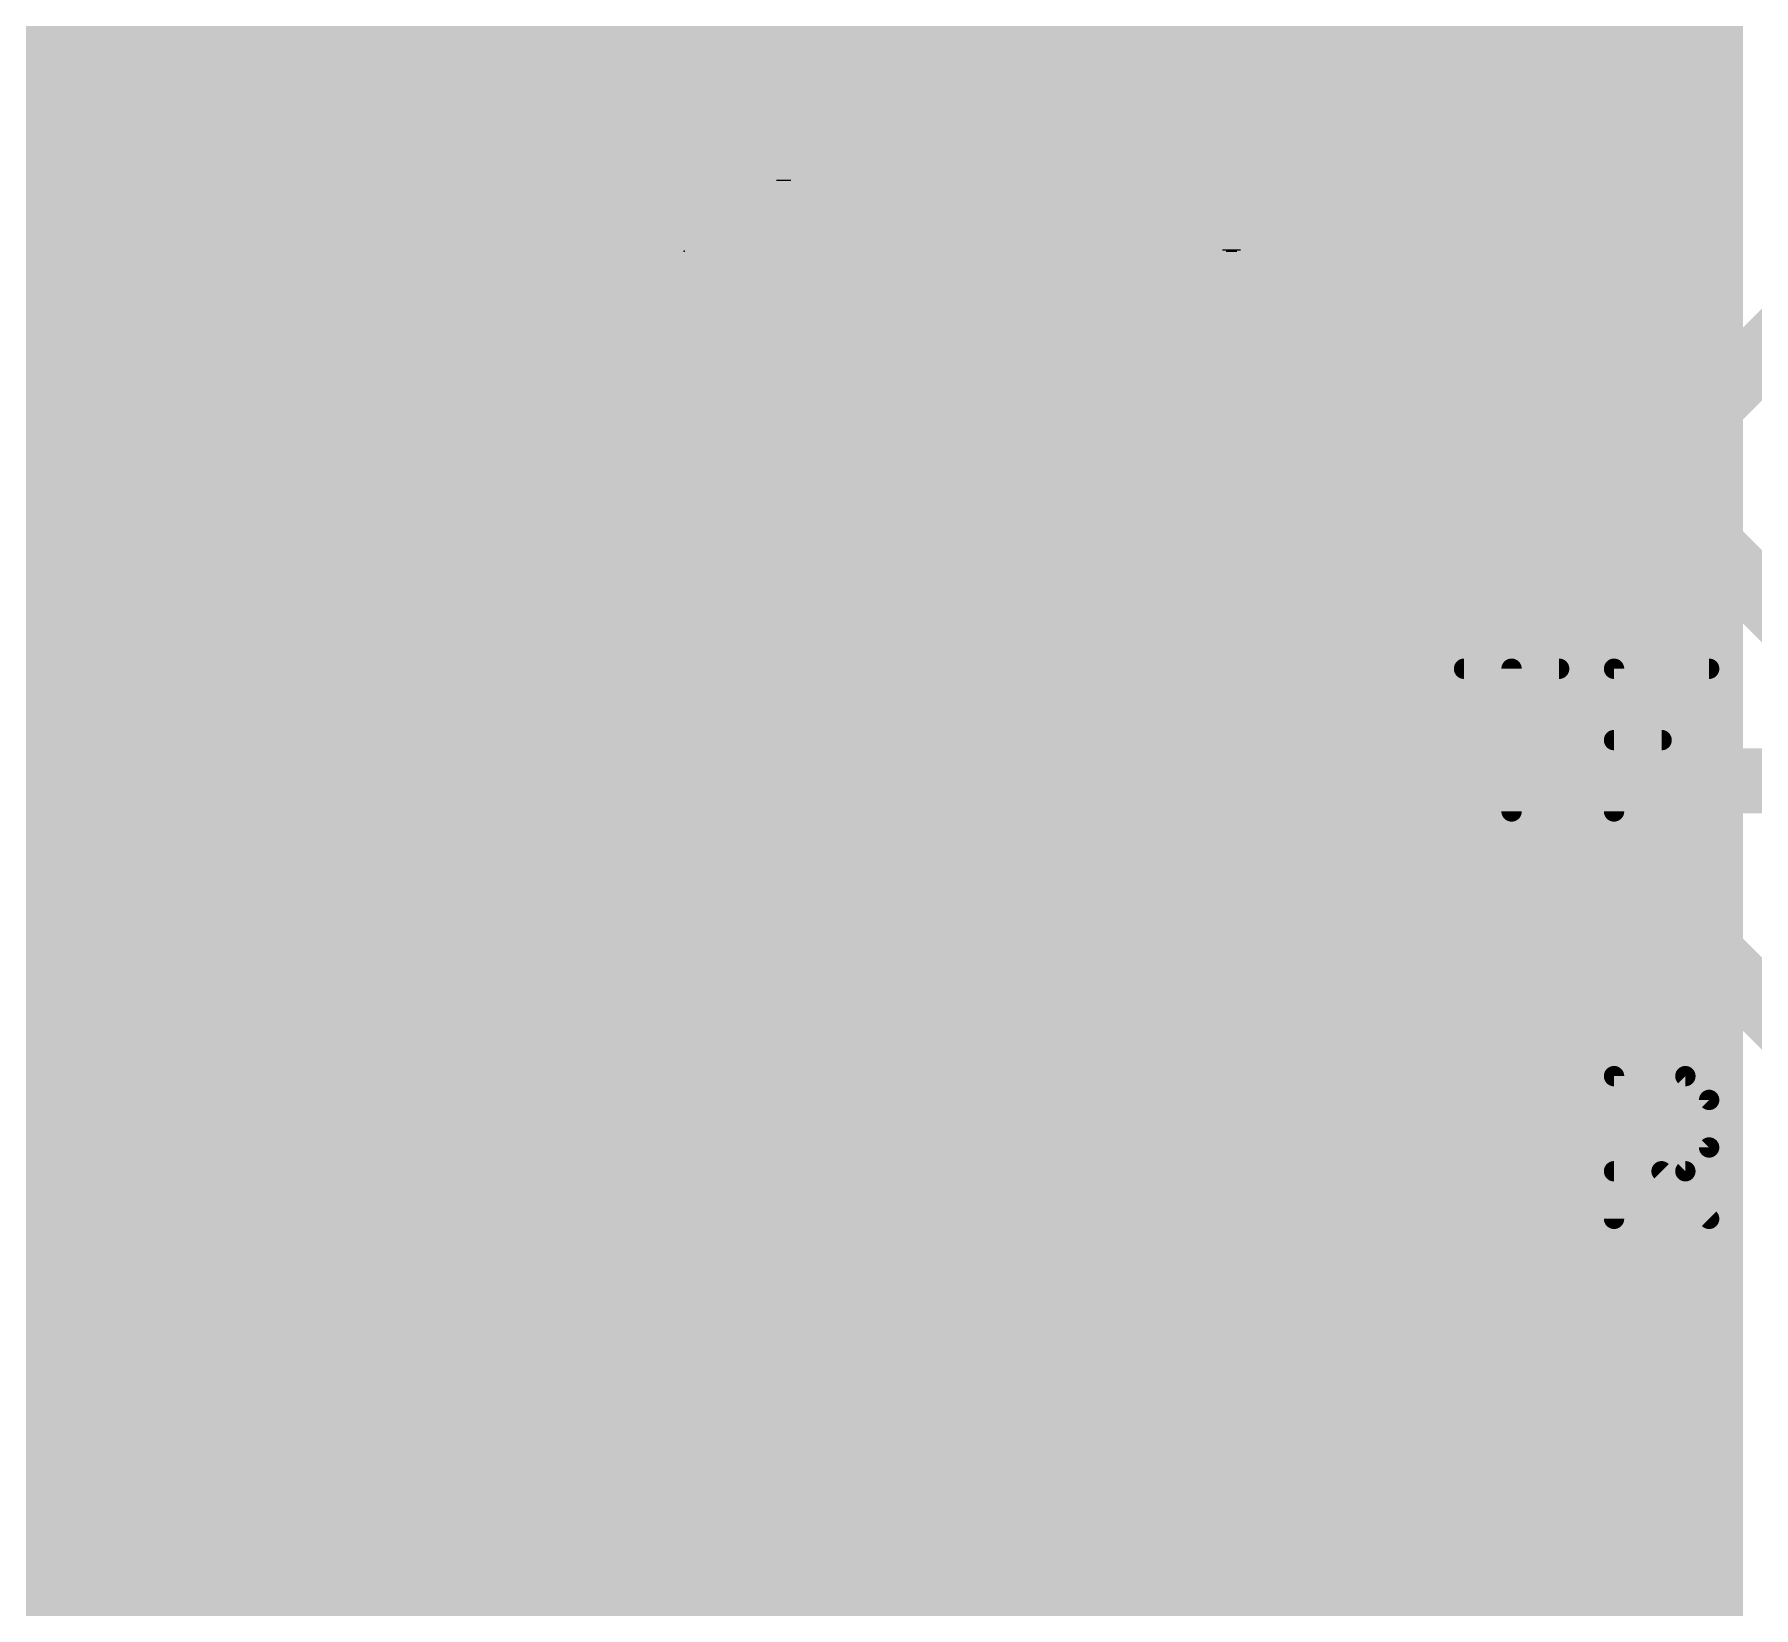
# Model space of a CAD drawing. Extents: x -21 to 66.3, y -17.3 to 56.8.
# Drawn here: x 25.67 to 36.39, y 8.56 to 18.37 of the extents above; entities that cross this region are included whole.
import ezdxf

# ---------------------------------------------------------------- set-up
doc = ezdxf.new("R2010")
doc.units = 0
for name, color, linetype in [('1', 12, 'CONTINUOUS'), ('16', 132, 'CONTINUOUS'), ('18', 110, 'CONTINUOUS'), ('21', 40, 'CONTINUOUS'), ('23', 53, 'CONTINUOUS'), ('52', 253, 'CONTINUOUS')]:
    doc.layers.add(name, color=color, linetype=linetype)

# ---------------------------------------------------------------- blocks, each defined once
blk = doc.blocks.new('RECT')
blk.add_solid([(-0.5, -0.5), (0.5, -0.5), (-0.5, 0.5), (0.5, 0.5)])
blk = doc.blocks.new('ROUNDV')
at = {"const_width": 0.5}
blk.add_lwpolyline([(0, -0.25, 1), (0, 0.25, 1), (0, -0.25)], format="xyb", dxfattribs=at)

msp = doc.modelspace()

# ---------------------------------------------------------------- linework, layer by layer
at = {"layer": '1', "const_width": 0.4064}
for points in [[(26.6954, 18.034), (33.274, 18.034)], [(33.274, 18.034), (39.878, 11.43)], [(30.226, 15.494), (26.6954, 15.494)], [(26.6954, 14.224), (34.544, 14.224)], [(34.544, 14.224), (39.878, 8.89)], [(25.4, 12.954), (26.6954, 12.954)], [(26.6954, 11.684), (32.0294, 6.35)]]:
    msp.add_lwpolyline(points, dxfattribs=at)
at = {"layer": '1', "const_width": 0.2032}
for points in [[(26.6954, 18.1356, 1), (26.6954, 17.9324)], [(33.3458, 18.1058, 1), (33.2022, 17.9622)], [(33.274, 17.9324, 1), (33.274, 18.1356)], [(26.6954, 15.5956, 1), (26.6954, 15.3924)], [(30.226, 15.3924, 1), (30.226, 15.5956)], [(26.6954, 14.3256, 1), (26.6954, 14.1224)], [(34.6158, 14.2958, 1), (34.4722, 14.1522)], [(34.544, 14.1224, 1), (34.544, 14.3256)], [(26.6954, 12.8524, 1), (26.6954, 13.0556)], [(26.7672, 11.7558, 1), (26.6236, 11.6122)]]:
    msp.add_lwpolyline(points, format="xyb", dxfattribs=at)
at = {"layer": '16', "const_width": 0.4064}
for points in [[(26.416, 19.304), (30.226, 15.494)], [(34.544, 14.478), (36.576, 16.51)], [(36.576, 16.51), (42.545, 16.51)], [(24.384, 14.478), (34.544, 14.478)], [(23.622, 13.716), (42.291, 13.716)]]:
    msp.add_lwpolyline(points, dxfattribs=at)
at = {"layer": '16', "const_width": 0.2032}
for points in [[(36.576, 16.6116, 1), (36.576, 16.4084)], [(30.1542, 15.4222, 1), (30.2978, 15.5658)], [(34.4722, 14.5498, 1), (34.6158, 14.4062)], [(34.544, 14.3764, 1), (34.544, 14.5796)]]:
    msp.add_lwpolyline(points, format="xyb", dxfattribs=at)
at = {"layer": '21', "const_width": 0.127}
for points in [[(34.5824, 14.4153), (35.1756, 14.4153)], [(34.879, 13.5255), (34.879, 14.4153)], [(35.5179, 13.5255), (35.5179, 14.4153)], [(35.5179, 14.4153), (36.1111, 14.4153)], [(35.5179, 13.9704), (35.8145, 13.9704)], [(35.5179, 10.9855), (35.5179, 11.8753)], [(35.5179, 11.8753), (35.9628, 11.8753)], [(35.9628, 11.8753), (36.1111, 11.727)], [(36.1111, 11.727), (36.1111, 11.4304)], [(36.1111, 11.4304), (35.9628, 11.2821)], [(35.9628, 11.2821), (35.5179, 11.2821)], [(35.8145, 11.2821), (36.1111, 10.9855)]]:
    msp.add_lwpolyline(points, dxfattribs=at)
at = {"layer": '21', "const_width": 0.0635}
for points in [[(34.5824, 14.447, 1), (34.5824, 14.3835)], [(34.9107, 14.4153, 1), (34.8472, 14.4153)], [(35.1756, 14.3835, 1), (35.1756, 14.447)], [(35.5497, 14.4153, 1), (35.4862, 14.4153)], [(35.5179, 14.447, 1), (35.5179, 14.3835)], [(36.1111, 14.3835, 1), (36.1111, 14.447)], [(35.5179, 14.0021, 1), (35.5179, 13.9386)], [(35.8145, 13.9386, 1), (35.8145, 14.0021)], [(34.8472, 13.5255, 1), (34.9107, 13.5255)], [(35.4862, 13.5255, 1), (35.5497, 13.5255)], [(35.5497, 11.8753, 1), (35.4862, 11.8753)], [(35.5179, 11.907, 1), (35.5179, 11.8435)], [(35.9852, 11.8977, 1), (35.9403, 11.8528)], [(35.9628, 11.8435, 1), (35.9628, 11.907)], [(36.1428, 11.727, 1), (36.0793, 11.727)], [(36.0886, 11.7045, 1), (36.1335, 11.7494)], [(36.1335, 11.4079, 1), (36.0886, 11.4528)], [(36.0793, 11.4304, 1), (36.1428, 11.4304)], [(35.5179, 11.3138, 1), (35.5179, 11.2503)], [(35.8369, 11.3045, 1), (35.792, 11.2596)], [(35.9403, 11.3045, 1), (35.9852, 11.2596)], [(35.9628, 11.2503, 1), (35.9628, 11.3138)], [(35.4862, 10.9855, 1), (35.5497, 10.9855)], [(36.0886, 10.963, 1), (36.1335, 11.008)]]:
    msp.add_lwpolyline(points, format="xyb", dxfattribs=at)
at = {"layer": '23'}
msp.add_point((29.718, 17.018), dxfattribs=at)

# ---------------------------------------------------------------- block references
at = {"layer": '1', "xscale": 0.6604, "yscale": 2.032, "rotation": 270}
for p in [(26.6954, 18.034), (26.6954, 16.764), (26.6954, 15.494), (26.6954, 14.224), (26.6954, 12.954), (26.6954, 11.684)]:
    msp.add_blockref('RECT', p, dxfattribs=at)
at = {"layer": '18', "xscale": 0.8001, "yscale": 0.8001}
msp.add_blockref('ROUNDV', (30.226, 15.494), dxfattribs=at)
msp.add_blockref('ROUNDV', (30.226, 15.494), dxfattribs=at)
at = {"layer": '21'}
for p, xscale, yscale in [((31.1316, 18.3515), 1.4935, 0.0076), ((31.1278, 18.3439), 1.4859, 0.0076), ((31.1278, 18.3363), 1.4859, 0.0076), ((31.1354, 18.3667), 1.4859, 0.0077), ((31.1354, 18.3591), 1.4859, 0.0076), ((32.5831, 18.3667), 1.3792, 0.0077), ((32.5831, 18.3591), 1.3792, 0.0076), ((32.587, 18.3515), 1.3869, 0.0076), ((32.587, 18.3439), 1.3869, 0.0076), ((32.587, 18.3363), 1.3869, 0.0076), ((31.0897, 18.2296), 1.4859, 0.0076), ((31.1011, 18.2524), 1.4935, 0.0077), ((31.0973, 18.2448), 1.4859, 0.0076), ((31.0973, 18.2372), 1.4859, 0.0076), ((31.1087, 18.2753), 1.4935, 0.0076), ((31.1049, 18.2677), 1.4859, 0.0076), ((31.1049, 18.2601), 1.4859, 0.0076), ((31.1163, 18.2982), 1.4935, 0.0076), ((31.1125, 18.2905), 1.4859, 0.0077), ((31.1125, 18.2829), 1.4859, 0.0076), ((31.1239, 18.3286), 1.4936, 0.0077), ((31.1201, 18.321), 1.4859, 0.0076), ((31.1201, 18.3134), 1.4859, 0.0076), ((31.1201, 18.3058), 1.4859, 0.0076), ((32.5907, 18.321), 1.3945, 0.0076), ((32.5907, 18.3134), 1.3945, 0.0076), ((32.5907, 18.3058), 1.3945, 0.0076), ((32.5907, 18.2982), 1.3945, 0.0076), ((32.5907, 18.2905), 1.3945, 0.0077), ((32.5945, 18.2829), 1.4021, 0.0076), ((32.5945, 18.2753), 1.4021, 0.0076), ((32.5945, 18.2677), 1.4021, 0.0076), ((32.5945, 18.2601), 1.4021, 0.0076), ((32.5945, 18.2524), 1.4021, 0.0077), ((32.5945, 18.2448), 1.4021, 0.0076), ((32.5945, 18.2372), 1.4021, 0.0076), ((32.5984, 18.2296), 1.4097, 0.0076), ((32.587, 18.3286), 1.3869, 0.0077), ((31.0515, 18.1381), 1.4706, 0.0077), ((31.0515, 18.1305), 1.4706, 0.0076), ((31.0477, 18.1229), 1.463, 0.0076), ((31.063, 18.161), 1.4783, 0.0076), ((31.063, 18.1534), 1.4783, 0.0076), ((31.0592, 18.1458), 1.4707, 0.0076), ((31.0744, 18.1839), 1.4859, 0.0076), ((31.0706, 18.1762), 1.4783, 0.0077), ((31.0706, 18.1686), 1.4783, 0.0076), ((31.082, 18.2067), 1.4859, 0.0076), ((31.082, 18.1991), 1.4859, 0.0076), ((31.0782, 18.1915), 1.4783, 0.0076), ((31.0897, 18.222), 1.4859, 0.0076), ((31.0897, 18.2143), 1.4859, 0.0077), ((32.5984, 18.222), 1.4097, 0.0076), ((32.5984, 18.2143), 1.4097, 0.0077), ((32.5984, 18.2067), 1.4097, 0.0076), ((32.5984, 18.1991), 1.4097, 0.0076), ((32.5984, 18.1915), 1.4097, 0.0076), ((32.5984, 18.1839), 1.4097, 0.0076), ((32.6059, 18.1381), 1.4097, 0.0077), ((32.6022, 18.1762), 1.4021, 0.0077), ((32.6022, 18.1686), 1.4021, 0.0076), ((32.6022, 18.161), 1.4021, 0.0076), ((32.6022, 18.1534), 1.4021, 0.0076), ((32.6022, 18.1458), 1.4021, 0.0076), ((32.6098, 18.1305), 1.402, 0.0076), ((32.6098, 18.1229), 1.402, 0.0076), ((30.9906, 18.0238), 1.4249, 0.0077), ((30.9868, 18.0162), 1.4173, 0.0076), ((31.0058, 18.0467), 1.4402, 0.0076), ((31.002, 18.0391), 1.4326, 0.0076), ((30.9982, 18.0315), 1.4249, 0.0076), ((31.0172, 18.0696), 1.4478, 0.0076), ((31.0172, 18.0619), 1.4478, 0.0077), ((31.0134, 18.0543), 1.4402, 0.0076), ((31.0248, 18.0772), 1.4478, 0.0076), ((31.0325, 18.0924), 1.4631, 0.0076), ((31.0287, 18.0848), 1.4555, 0.0076), ((31.0439, 18.1153), 1.4706, 0.0076), ((31.0401, 18.1077), 1.463, 0.0076), ((31.0363, 18.1), 1.4554, 0.0077), ((32.6098, 18.1153), 1.402, 0.0076), ((32.6098, 18.1077), 1.402, 0.0076), ((32.6136, 18.1), 1.3944, 0.0077), ((32.6136, 18.0924), 1.3944, 0.0076), ((32.6136, 18.0848), 1.3944, 0.0076), ((32.6174, 18.0772), 1.3868, 0.0076), ((32.6174, 18.0696), 1.3868, 0.0076), ((32.6174, 18.0619), 1.3868, 0.0077), ((32.6174, 18.0543), 1.3868, 0.0076), ((32.6212, 18.0467), 1.3792, 0.0076), ((32.6212, 18.0391), 1.3792, 0.0076), ((32.625, 18.0315), 1.3716, 0.0076), ((32.625, 18.0238), 1.3716, 0.0077), ((32.625, 18.0162), 1.3716, 0.0076), ((30.9106, 17.9095), 1.3411, 0.0077), ((30.903, 17.9019), 1.3259, 0.0076), ((30.9296, 17.9324), 1.364, 0.0076), ((30.922, 17.9248), 1.3487, 0.0076), ((30.9182, 17.9172), 1.3411, 0.0076), ((30.9448, 17.9553), 1.3792, 0.0076), ((30.941, 17.9476), 1.3716, 0.0077), ((30.9372, 17.94), 1.364, 0.0076), ((30.9601, 17.9781), 1.3945, 0.0076), ((30.9563, 17.9705), 1.3869, 0.0076), ((30.9525, 17.9629), 1.3793, 0.0076), ((30.9715, 17.9934), 1.402, 0.0076), ((30.9677, 17.9857), 1.3944, 0.0077), ((30.9754, 18.001), 1.4097, 0.0076), ((30.983, 18.0086), 1.4097, 0.0076), ((32.6288, 18.0086), 1.3639, 0.0076), ((32.6288, 18.001), 1.3639, 0.0076), ((32.6326, 17.9934), 1.3563, 0.0076), ((32.6326, 17.9857), 1.3563, 0.0077), ((32.6326, 17.9781), 1.3563, 0.0076), ((32.6365, 17.9705), 1.3487, 0.0076), ((32.6365, 17.9629), 1.3487, 0.0076), ((32.6403, 17.9553), 1.3411, 0.0076), ((32.6403, 17.9476), 1.3411, 0.0077), ((32.6441, 17.94), 1.3335, 0.0076), ((32.6441, 17.9324), 1.3335, 0.0076), ((32.6479, 17.9248), 1.3258, 0.0076), ((32.6479, 17.9172), 1.3258, 0.0076), ((32.6517, 17.9095), 1.3182, 0.0077), ((32.6555, 17.9019), 1.3106, 0.0076), ((30.7963, 17.7952), 1.1887, 0.0077), ((30.8229, 17.8181), 1.2268, 0.0076), ((30.8153, 17.8105), 1.2116, 0.0076), ((30.8077, 17.8029), 1.1963, 0.0076), ((30.8305, 17.8257), 1.2268, 0.0076), ((30.8458, 17.841), 1.2573, 0.0076), ((30.8382, 17.8333), 1.2421, 0.0077), ((30.8686, 17.8638), 1.2878, 0.0076), ((30.861, 17.8562), 1.2726, 0.0076), ((30.8572, 17.8486), 1.265, 0.0076), ((30.8915, 17.8867), 1.3182, 0.0076), ((30.8839, 17.8791), 1.303, 0.0076), ((30.8801, 17.8714), 1.2954, 0.0077), ((30.8991, 17.8943), 1.3182, 0.0076), ((32.6555, 17.8943), 1.3106, 0.0076), ((32.6593, 17.8867), 1.303, 0.0076), ((32.6593, 17.8791), 1.303, 0.0076), ((32.6631, 17.8714), 1.2954, 0.0077), ((32.6669, 17.8638), 1.2877, 0.0076), ((32.6669, 17.8562), 1.2877, 0.0076), ((32.6707, 17.8486), 1.2801, 0.0076), ((32.6746, 17.841), 1.2725, 0.0076), ((32.6784, 17.8333), 1.2649, 0.0077), ((32.6784, 17.8257), 1.2649, 0.0076), ((32.6822, 17.8181), 1.2573, 0.0076), ((32.686, 17.8105), 1.2496, 0.0076), ((32.6898, 17.8029), 1.242, 0.0076), ((32.6898, 17.7952), 1.242, 0.0077), ((30.6324, 17.6886), 0.922, 0.0076), ((30.6439, 17.6962), 0.9449, 0.0076), ((30.6705, 17.7114), 0.983, 0.0076), ((30.682, 17.719), 1.0059, 0.0077), ((30.6591, 17.7038), 0.9601, 0.0076), ((30.72, 17.7419), 1.0668, 0.0076), ((30.7086, 17.7343), 1.044, 0.0076), ((30.6972, 17.7267), 1.0211, 0.0076), ((30.7658, 17.7724), 1.143, 0.0076), ((30.7353, 17.7495), 1.082, 0.0076), ((30.7544, 17.7648), 1.1201, 0.0076), ((30.7468, 17.7571), 1.1049, 0.0077), ((30.7848, 17.7876), 1.1658, 0.0076), ((30.7772, 17.78), 1.1506, 0.0076), ((32.6936, 17.7876), 1.2344, 0.0076), ((32.6974, 17.78), 1.2268, 0.0076), ((32.7012, 17.7724), 1.2192, 0.0076), ((32.705, 17.7648), 1.2115, 0.0076), ((32.705, 17.7571), 1.2115, 0.0077), ((32.7088, 17.7495), 1.2039, 0.0076), ((32.7127, 17.7419), 1.1963, 0.0076), ((32.7165, 17.7343), 1.1887, 0.0076), ((32.7203, 17.7267), 1.1811, 0.0076), ((32.7241, 17.719), 1.1734, 0.0077), ((32.7279, 17.7114), 1.1658, 0.0076), ((32.7317, 17.7038), 1.1582, 0.0076), ((32.7355, 17.6962), 1.1506, 0.0076), ((32.7393, 17.6886), 1.143, 0.0076), ((30.5791, 17.6581), 0.8306, 0.0076), ((30.5562, 17.6428), 0.7848, 0.0077), ((30.5448, 17.6352), 0.762, 0.0076), ((30.5105, 17.6124), 0.6934, 0.0076), ((30.5677, 17.6505), 0.8077, 0.0076), ((30.5334, 17.6276), 0.7391, 0.0076), ((30.522, 17.62), 0.7163, 0.0076), ((30.4991, 17.6047), 0.6705, 0.0077), ((30.4877, 17.5971), 0.6477, 0.0076), ((30.5943, 17.6657), 0.8458, 0.0076), ((30.48, 17.5895), 0.6172, 0.0076), ((30.4686, 17.5819), 0.5944, 0.0076), ((30.6172, 17.6809), 0.8915, 0.0077), ((30.6058, 17.6733), 0.8687, 0.0076), ((32.7431, 17.6809), 1.1353, 0.0077), ((32.7469, 17.6733), 1.1277, 0.0076), ((32.7508, 17.6657), 1.1201, 0.0076), ((32.7546, 17.6581), 1.1125, 0.0076), ((32.7584, 17.6505), 1.1049, 0.0076), ((32.7622, 17.6428), 1.0972, 0.0077), ((32.766, 17.6352), 1.0896, 0.0076), ((32.7736, 17.6276), 1.0744, 0.0076), ((32.7774, 17.62), 1.0668, 0.0076), ((32.7813, 17.6124), 1.0591, 0.0076), ((32.785, 17.6047), 1.0515, 0.0077), ((32.7927, 17.5971), 1.0363, 0.0076), ((32.7965, 17.5895), 1.0287, 0.0076), ((32.8003, 17.5819), 1.021, 0.0076), ((30.4457, 17.5666), 0.5486, 0.0077), ((30.4572, 17.5743), 0.5715, 0.0076), ((30.4381, 17.559), 0.5182, 0.0076), ((30.4267, 17.5514), 0.4953, 0.0076), ((30.4191, 17.5438), 0.4649, 0.0076), ((30.4, 17.5285), 0.4114, 0.0077), ((30.4115, 17.5362), 0.4343, 0.0076), ((30.3924, 17.5209), 0.381, 0.0076), ((30.3848, 17.5133), 0.3505, 0.0076), ((30.3772, 17.5057), 0.3201, 0.0076), ((30.3695, 17.4981), 0.2896, 0.0076), ((30.3619, 17.4904), 0.259, 0.0077), ((30.3581, 17.4828), 0.221, 0.0076), ((30.3505, 17.4752), 0.1905, 0.0076), ((32.8079, 17.5743), 1.0058, 0.0076), ((32.8117, 17.5666), 0.9982, 0.0077), ((32.8155, 17.559), 0.9906, 0.0076), ((32.8231, 17.5514), 0.9753, 0.0076), ((32.827, 17.5438), 0.9677, 0.0076), ((32.8346, 17.5362), 0.9525, 0.0076), ((32.8384, 17.5285), 0.9448, 0.0077), ((32.8422, 17.5209), 0.9372, 0.0076), ((32.8498, 17.5133), 0.922, 0.0076), ((32.8536, 17.5057), 0.9144, 0.0076), ((32.8575, 17.4981), 0.9067, 0.0076), ((32.8651, 17.4904), 0.8915, 0.0077), ((32.8689, 17.4828), 0.8839, 0.0076), ((32.8727, 17.4752), 0.8763, 0.0076), ((30.3429, 17.4676), 0.1447, 0.0076), ((30.3391, 17.46), 0.0915, 0.0076), ((32.8803, 17.4676), 0.861, 0.0076), ((32.8841, 17.46), 0.8534, 0.0076), ((32.8917, 17.4523), 0.8382, 0.0077), ((32.8956, 17.4447), 0.8305, 0.0076), ((32.8993, 17.4371), 0.8229, 0.0076), ((32.907, 17.4295), 0.8077, 0.0076), ((32.9108, 17.4219), 0.8001, 0.0076), ((32.9146, 17.4142), 0.7924, 0.0077), ((32.9222, 17.4066), 0.7772, 0.0076), ((32.926, 17.399), 0.7696, 0.0076), ((32.9337, 17.3914), 0.7543, 0.0076), ((32.9374, 17.3838), 0.7467, 0.0076), ((32.9413, 17.3761), 0.7391, 0.0077), ((32.9489, 17.3685), 0.7239, 0.0076), ((32.9527, 17.3609), 0.7162, 0.0076), ((32.9565, 17.3533), 0.7086, 0.0076), ((32.9641, 17.3457), 0.6934, 0.0076), ((32.9679, 17.338), 0.6858, 0.0077), ((32.9718, 17.3304), 0.6781, 0.0076), ((32.9794, 17.3228), 0.6629, 0.0076), ((32.9832, 17.3152), 0.6553, 0.0076), ((32.9908, 17.3076), 0.64, 0.0076), ((32.9946, 17.3), 0.6324, 0.0077), ((32.9984, 17.2923), 0.6248, 0.0076), ((33.006, 17.2847), 0.6096, 0.0076), ((33.0099, 17.2771), 0.6019, 0.0076), ((33.0136, 17.2695), 0.5943, 0.0076), ((33.0213, 17.2619), 0.5791, 0.0077), ((33.0251, 17.2542), 0.5715, 0.0076), ((33.0289, 17.2466), 0.5638, 0.0076), ((33.0365, 17.239), 0.5486, 0.0076), ((33.0403, 17.2314), 0.541, 0.0076), ((33.048, 17.2238), 0.5257, 0.0077), ((33.0517, 17.2161), 0.5181, 0.0076), ((33.0556, 17.2085), 0.5105, 0.0076), ((33.0632, 17.2009), 0.4953, 0.0076), ((33.067, 17.1933), 0.4876, 0.0076), ((33.0708, 17.1857), 0.48, 0.0077), ((33.0784, 17.178), 0.4648, 0.0076), ((33.0784, 17.1704), 0.4496, 0.0076), ((33.0823, 17.1628), 0.4419, 0.0076), ((33.0898, 17.1552), 0.4267, 0.0076), ((33.0937, 17.1476), 0.4191, 0.0077), ((33.1013, 17.1399), 0.4038, 0.0076), ((33.1013, 17.1323), 0.3886, 0.0076), ((33.1051, 17.1247), 0.381, 0.0076), ((33.1127, 17.1171), 0.3658, 0.0076), ((33.1127, 17.1095), 0.3505, 0.0077), ((33.1166, 17.1018), 0.3429, 0.0076), ((33.1204, 17.0942), 0.3201, 0.0076), ((33.1203, 17.0866), 0.3048, 0.0076), ((33.1279, 17.079), 0.2895, 0.0076), ((33.1279, 17.0714), 0.2743, 0.0077), ((33.1279, 17.0637), 0.2591, 0.0076), ((33.128, 17.0561), 0.2286, 0.0076), ((33.1318, 17.0485), 0.2057, 0.0076), ((33.1279, 17.0409), 0.1829, 0.0076), ((33.128, 17.0333), 0.1524, 0.0077), ((33.1318, 17.0256), 0.1143, 0.0076), ((33.1318, 17.018), 0.0686, 0.0076)]:
    msp.add_blockref('RECT', p, dxfattribs=dict(at, xscale=xscale, yscale=yscale))
at = {"layer": '52', "xscale": 27.432, "yscale": 28.702, "rotation": 90}
msp.add_blockref('RECT', (21.971, 16.51), dxfattribs=at)

doc.saveas('drawing.dxf')
